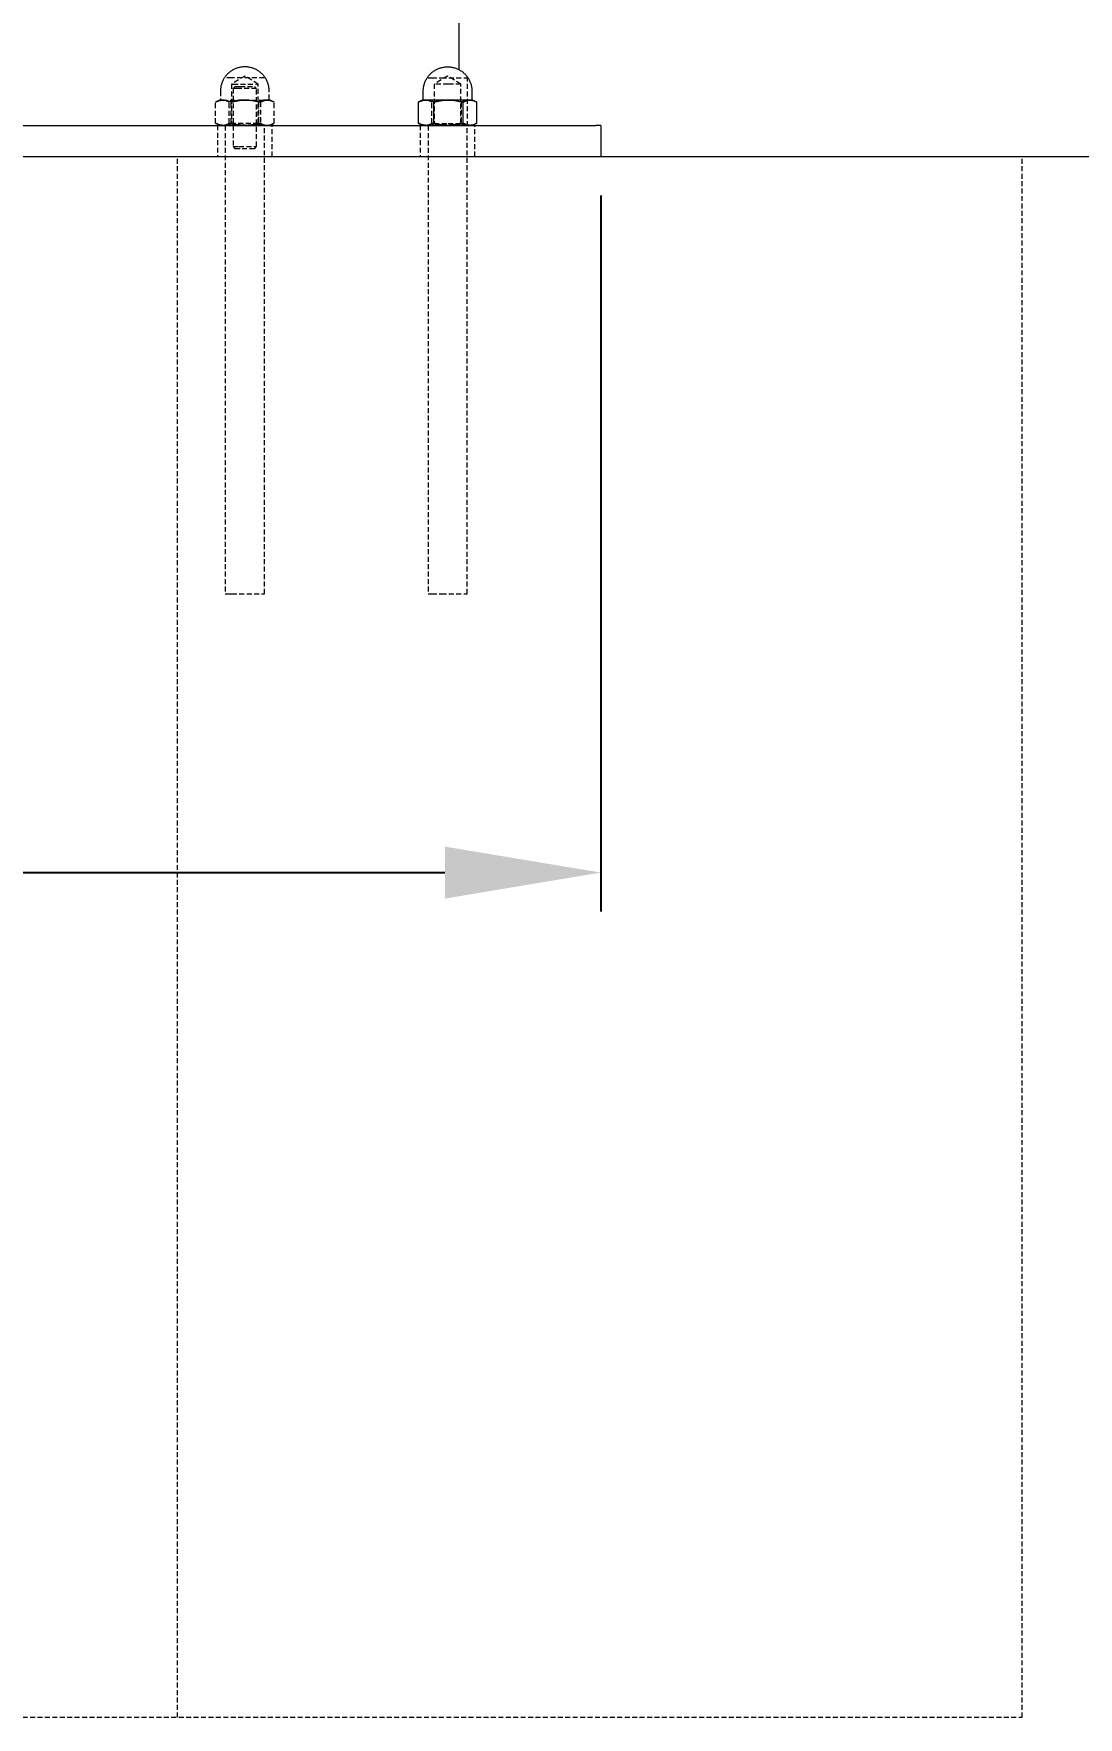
# Model space of a CAD drawing. Header units: millimetres. Extents: x -427 to 4679, y -324 to 2971.
# Drawn here: x 1665.9 to 1933.6, y 2120.7 to 2552.2 of the extents above; entities that cross this region are included whole.
import ezdxf

# ---------------------------------------------------------------- set-up
doc = ezdxf.new("R2010")
doc.units = ezdxf.units.MM
doc.linetypes.add('HIDDEN', pattern=[1.905, 1.27, -0.635])
for name, color, linetype, lineweight in [('ZANO_R', 7, 'Continuous', 0), ('ZANO_R_przerywana', 7, 'HIDDEN', 0), ('ZANO_W', 1, 'Continuous', 0)]:
    doc.layers.add(name, color=color, linetype=linetype, lineweight=lineweight)
doc.styles.add('Arial', font='arial.ttf')
doc.styles.get("Standard").update_dxf_attribs({"font": 'ARIALUNI.TTF'})
doc.dimstyles.new('pl i ang', dxfattribs={"dimtxt": 50, "dimasz": 50, "dimexe": 1.25, "dimexo": 0.625, "dimgap": 10, "dimtad": 1, "dimtoh": 1, "dimtxsty": 'Standard', "dimcen": 2.5, "dimclrd": 1, "dimclre": 1, "dimclrt": 1, "dimadec": 0, "dimazin": 0, "dimtfac": 1, "dimtmove": 0, "dimatfit": 3, "dimfxl": 1, "dimarcsym": 1})

# ---------------------------------------------------------------- blocks, each defined once
blk = doc.blocks.new('*D485')
at = {"layer": 'ZANO_W', "color": 1, "lineweight": -2}
for p, q in [((-216.66, 2510.74), (-216.66, 2327.24)), ((1811.27, 2510.74), (1811.27, 2327.24)), ((-176.66, 2337.24), (1771.27, 2337.24))]:
    blk.add_line(p, q, dxfattribs=at)
at = {"layer": 'ZANO_W', "color": 1}
for points in [[(-176.66, 2343.9), (-176.66, 2330.57), (-216.66, 2337.24)], [(1771.27, 2330.57), (1771.27, 2343.9), (1811.27, 2337.24)]]:
    blk.add_solid(points, dxfattribs=at)
at = {"layer": 'ZANO_W', "color": 1, "insert": (797.31, 2367.66), "char_height": 40, "attachment_point": 5, "style": 'Arial'}
blk.add_mtext('2028', dxfattribs=at)

msp = doc.modelspace()

# ---------------------------------------------------------------- linework, layer by layer
at = {"layer": 'ZANO_R'}
for p, q in [((1774.96, 2542.98), (1774.96, 2922.74)), ((1767.11, 2541.44), (1767.25, 2541.6)), ((1767.25, 2541.6), (1767.4, 2541.76)), ((1767.4, 2541.76), (1767.54, 2541.91)), ((1767.54, 2541.91), (1767.7, 2542.06)), ((1767.7, 2542.06), (1767.86, 2542.2)), ((1767.86, 2542.2), (1768.02, 2542.34)), ((1768.02, 2542.34), (1768.19, 2542.47)), ((1768.19, 2542.47), (1768.36, 2542.6)), ((1768.36, 2542.6), (1768.54, 2542.72)), ((1768.54, 2542.72), (1768.72, 2542.83)), ((1768.72, 2542.83), (1768.9, 2542.94)), ((1768.9, 2542.94), (1769.09, 2543.04)), ((1769.09, 2543.04), (1769.28, 2543.14)), ((1769.28, 2543.14), (1769.47, 2543.22)), ((1769.47, 2543.22), (1769.67, 2543.31)), ((1769.67, 2543.31), (1769.87, 2543.38)), ((1769.87, 2543.38), (1770.07, 2543.45)), ((1770.07, 2543.45), (1770.28, 2543.51)), ((1770.28, 2543.51), (1770.48, 2543.56)), ((1770.48, 2543.56), (1770.69, 2543.61)), ((1770.69, 2543.61), (1770.9, 2543.65)), ((1770.9, 2543.65), (1771.11, 2543.68)), ((1771.11, 2543.68), (1771.32, 2543.71)), ((1771.32, 2543.71), (1771.54, 2543.73)), ((1771.54, 2543.73), (1771.75, 2543.74)), ((1771.75, 2543.74), (1771.96, 2543.74)), ((1771.96, 2543.74), (1772.18, 2543.74)), ((1772.18, 2543.74), (1772.39, 2543.73)), ((1772.39, 2543.73), (1772.6, 2543.71)), ((1772.6, 2543.71), (1772.81, 2543.68)), ((1772.81, 2543.68), (1773.03, 2543.65)), ((1773.03, 2543.65), (1773.23, 2543.61)), ((1773.23, 2543.61), (1773.44, 2543.56)), ((1773.44, 2543.56), (1773.65, 2543.51)), ((1773.65, 2543.51), (1773.85, 2543.45)), ((1773.85, 2543.45), (1774.06, 2543.38)), ((1774.06, 2543.38), (1774.26, 2543.31)), ((1774.26, 2543.31), (1774.45, 2543.22)), ((1774.45, 2543.22), (1774.65, 2543.14)), ((1774.65, 2543.14), (1774.84, 2543.04)), ((1774.84, 2543.04), (1775.03, 2542.94)), ((1775.03, 2542.94), (1775.21, 2542.83)), ((1775.21, 2542.83), (1775.39, 2542.72)), ((1775.39, 2542.72), (1775.57, 2542.6)), ((1775.57, 2542.6), (1775.74, 2542.47)), ((1775.74, 2542.47), (1775.91, 2542.34)), ((1775.91, 2542.34), (1776.07, 2542.2)), ((1776.07, 2542.2), (1776.23, 2542.06)), ((1776.23, 2542.06), (1776.38, 2541.91)), ((1776.38, 2541.91), (1776.53, 2541.76)), ((1776.53, 2541.76), (1776.67, 2541.6)), ((1776.67, 2541.6), (1776.81, 2541.44)), ((1765.71, 2537.49), (1765.72, 2537.7)), ((1765.71, 2535.36), (1765.71, 2537.49)), ((1765.72, 2537.7), (1765.73, 2537.92)), ((1765.73, 2537.92), (1765.75, 2538.13)), ((1765.75, 2538.13), (1765.77, 2538.34)), ((1765.77, 2538.34), (1765.8, 2538.55)), ((1765.8, 2538.55), (1765.84, 2538.76)), ((1765.84, 2538.76), (1765.89, 2538.97)), ((1765.89, 2538.97), (1765.94, 2539.18)), ((1765.94, 2539.18), (1766.01, 2539.38)), ((1766.01, 2539.38), (1766.07, 2539.58)), ((1766.07, 2539.58), (1766.15, 2539.78)), ((1766.15, 2539.78), (1766.23, 2539.98)), ((1766.23, 2539.98), (1766.32, 2540.18)), ((1766.32, 2540.18), (1766.41, 2540.37)), ((1766.41, 2540.37), (1766.52, 2540.55)), ((1766.52, 2540.55), (1766.62, 2540.74)), ((1766.62, 2540.74), (1766.74, 2540.92)), ((1766.74, 2540.92), (1766.86, 2541.1)), ((1766.86, 2541.1), (1766.98, 2541.27)), ((1766.98, 2541.27), (1767.11, 2541.44)), ((1776.81, 2541.44), (1776.94, 2541.27)), ((1776.94, 2541.27), (1777.07, 2541.1)), ((1777.07, 2541.1), (1777.19, 2540.92)), ((1777.19, 2540.92), (1777.3, 2540.74)), ((1777.3, 2540.74), (1777.41, 2540.55)), ((1777.41, 2540.55), (1777.51, 2540.37)), ((1777.51, 2540.37), (1777.61, 2540.18)), ((1777.61, 2540.18), (1777.7, 2539.98)), ((1777.7, 2539.98), (1777.78, 2539.78)), ((1777.78, 2539.78), (1777.85, 2539.58)), ((1777.85, 2539.58), (1777.92, 2539.38)), ((1777.92, 2539.38), (1777.98, 2539.18)), ((1777.98, 2539.18), (1778.04, 2538.97)), ((1778.04, 2538.97), (1778.08, 2538.76)), ((1778.08, 2538.76), (1778.12, 2538.55)), ((1778.12, 2538.55), (1778.15, 2538.34)), ((1778.15, 2538.34), (1778.18, 2538.13)), ((1778.18, 2538.13), (1778.2, 2537.92)), ((1778.2, 2537.92), (1778.21, 2537.7)), ((1778.21, 2537.7), (1778.21, 2537.49)), ((1778.21, 2537.49), (1778.21, 2535.36)), ((1764.62, 2534.75), (1764.46, 2534.66)), ((1764.46, 2534.66), (1764.59, 2534.73)), ((1764.46, 2534.66), (1764.46, 2529.32)), ((1764.59, 2534.73), (1764.71, 2534.8)), ((1764.62, 2534.75), (1765.46, 2535.24)), ((1764.71, 2534.8), (1764.84, 2534.86)), ((1764.84, 2534.86), (1764.97, 2534.91)), ((1764.97, 2534.91), (1765.1, 2534.97)), ((1765.1, 2534.97), (1765.23, 2535.01)), ((1765.23, 2535.01), (1765.36, 2535.06)), ((1765.36, 2535.06), (1765.5, 2535.1)), ((1766.41, 2535.24), (1765.46, 2535.24)), ((1765.5, 2535.1), (1765.63, 2535.13)), ((1765.6, 2535.24), (1765.71, 2535.36)), ((1765.63, 2535.13), (1765.77, 2535.16)), ((1765.77, 2535.16), (1765.91, 2535.19)), ((1765.91, 2535.19), (1766.05, 2535.21)), ((1766.05, 2535.21), (1766.19, 2535.22)), ((1766.19, 2535.22), (1766.33, 2535.23)), ((1766.33, 2535.23), (1766.47, 2535.24)), ((1766.47, 2535.24), (1766.61, 2535.23)), ((1772.11, 2535.24), (1766.58, 2535.24)), ((1766.61, 2535.23), (1766.75, 2535.22)), ((1766.75, 2535.22), (1766.89, 2535.21)), ((1766.89, 2535.21), (1767.03, 2535.19)), ((1767.03, 2535.19), (1767.17, 2535.16)), ((1767.17, 2535.16), (1767.3, 2535.13)), ((1767.3, 2535.13), (1767.44, 2535.1)), ((1767.44, 2535.1), (1767.57, 2535.06)), ((1767.57, 2535.06), (1767.71, 2535.01)), ((1767.71, 2535.01), (1767.84, 2534.97)), ((1767.84, 2534.97), (1767.97, 2534.91)), ((1767.97, 2534.91), (1768.1, 2534.86)), ((1768.1, 2534.86), (1768.23, 2534.8)), ((1768.23, 2534.8), (1768.35, 2534.73)), ((1768.35, 2534.73), (1768.47, 2534.66)), ((1768.47, 2534.66), (1768.88, 2534.78)), ((1768.47, 2529.32), (1768.47, 2534.66)), ((1768.88, 2534.78), (1769.29, 2534.88)), ((1769.29, 2534.88), (1769.7, 2534.97)), ((1769.7, 2534.97), (1770.12, 2535.05)), ((1770.12, 2535.05), (1770.54, 2535.12)), ((1770.54, 2535.12), (1770.96, 2535.17)), ((1770.96, 2535.17), (1771.38, 2535.2)), ((1771.38, 2535.2), (1771.8, 2535.23)), ((1771.8, 2535.23), (1772.22, 2535.24)), ((1772.22, 2535.24), (1772.65, 2535.23)), ((1777.65, 2535.24), (1772.43, 2535.24)), ((1772.65, 2535.23), (1773.07, 2535.2)), ((1773.07, 2535.2), (1773.49, 2535.17)), ((1773.49, 2535.17), (1773.91, 2535.12)), ((1773.91, 2535.12), (1774.33, 2535.05)), ((1774.33, 2535.05), (1774.74, 2534.97)), ((1774.74, 2534.97), (1775.16, 2534.88)), ((1775.16, 2534.88), (1775.57, 2534.78)), ((1775.57, 2534.78), (1775.97, 2534.66)), ((1775.97, 2534.66), (1776.06, 2534.72)), ((1775.97, 2529.32), (1775.97, 2534.66)), ((1776.06, 2534.72), (1776.16, 2534.78)), ((1776.16, 2534.78), (1776.25, 2534.83)), ((1776.25, 2534.83), (1776.35, 2534.88)), ((1776.35, 2534.88), (1776.45, 2534.93)), ((1776.45, 2534.93), (1776.55, 2534.98)), ((1776.55, 2534.98), (1776.65, 2535.02)), ((1776.65, 2535.02), (1776.75, 2535.06)), ((1776.75, 2535.06), (1776.86, 2535.09)), ((1776.86, 2535.09), (1776.96, 2535.12)), ((1776.96, 2535.12), (1777.07, 2535.15)), ((1777.07, 2535.15), (1777.17, 2535.17)), ((1777.17, 2535.17), (1777.28, 2535.19)), ((1777.28, 2535.19), (1777.39, 2535.21)), ((1777.39, 2535.21), (1777.5, 2535.23)), ((1777.5, 2535.23), (1777.61, 2535.23)), ((1777.61, 2535.23), (1777.72, 2535.24)), ((1777.72, 2535.24), (1777.83, 2535.23)), ((1778.3, 2535.24), (1777.81, 2535.24)), ((1777.83, 2535.23), (1777.94, 2535.23)), ((1777.94, 2535.23), (1778.04, 2535.21)), ((1778.04, 2535.21), (1778.15, 2535.19)), ((1778.15, 2535.19), (1778.26, 2535.17)), ((1778.21, 2535.36), (1778.33, 2535.24)), ((1778.26, 2535.17), (1778.37, 2535.15)), ((1778.42, 2535.24), (1778.3, 2535.24)), ((1778.37, 2535.15), (1778.47, 2535.12)), ((1778.45, 2535.24), (1778.42, 2535.24)), ((1778.46, 2535.24), (1778.45, 2535.24)), ((1778.46, 2535.24), (1778.46, 2535.24)), ((1778.46, 2535.24), (1778.46, 2535.24)), ((1778.46, 2535.24), (1778.46, 2535.24)), ((1778.46, 2535.24), (1778.46, 2535.24)), ((1778.46, 2535.24), (1778.46, 2535.24)), ((1778.46, 2535.24), (1779.25, 2534.79)), ((1778.47, 2535.12), (1778.58, 2535.09)), ((1778.58, 2535.09), (1778.68, 2535.06)), ((1778.68, 2535.06), (1778.79, 2535.02)), ((1778.79, 2535.02), (1778.89, 2534.98)), ((1778.89, 2534.98), (1778.99, 2534.93)), ((1778.99, 2534.93), (1779.09, 2534.88)), ((1779.09, 2534.88), (1779.18, 2534.83)), ((1779.18, 2534.83), (1779.28, 2534.78)), ((1779.28, 2534.78), (1779.37, 2534.72)), ((1779.37, 2534.72), (1779.46, 2534.66)), ((1779.46, 2529.32), (1779.46, 2534.66)), ((1596.83, 2528.74), (1809.95, 2528.74)), ((1764.46, 2529.32), (1764.62, 2529.23)), ((1764.59, 2529.25), (1764.46, 2529.32)), ((1764.72, 2529.18), (1764.59, 2529.25)), ((1765.46, 2528.74), (1764.62, 2529.23)), ((1764.85, 2529.12), (1764.72, 2529.18)), ((1764.99, 2529.06), (1764.85, 2529.12)), ((1765.12, 2529.01), (1764.99, 2529.06)), ((1765.26, 2528.96), (1765.12, 2529.01)), ((1765.4, 2528.91), (1765.26, 2528.96)), ((1765.54, 2528.87), (1765.4, 2528.91)), ((1765.69, 2528.84), (1765.54, 2528.87)), ((1765.83, 2528.81), (1765.69, 2528.84)), ((1765.97, 2528.79), (1765.83, 2528.81)), ((1766.12, 2528.77), (1765.97, 2528.79)), ((1766.26, 2528.75), (1766.12, 2528.77)), ((1766.41, 2528.74), (1766.26, 2528.75)), ((1766.74, 2528.76), (1766.6, 2528.74)), ((1766.88, 2528.77), (1766.74, 2528.76)), ((1767.02, 2528.79), (1766.88, 2528.77)), ((1767.16, 2528.82), (1767.02, 2528.79)), ((1767.29, 2528.85), (1767.16, 2528.82)), ((1767.43, 2528.88), (1767.29, 2528.85)), ((1767.57, 2528.92), (1767.43, 2528.88)), ((1767.7, 2528.97), (1767.57, 2528.92)), ((1767.84, 2529.02), (1767.7, 2528.97)), ((1767.97, 2529.07), (1767.84, 2529.02)), ((1768.1, 2529.13), (1767.97, 2529.07)), ((1768.22, 2529.19), (1768.1, 2529.13)), ((1768.35, 2529.25), (1768.22, 2529.19)), ((1768.47, 2529.32), (1768.35, 2529.25)), ((1768.92, 2529.19), (1768.47, 2529.32)), ((1769.37, 2529.08), (1768.92, 2529.19)), ((1769.82, 2528.99), (1769.37, 2529.08)), ((1770.28, 2528.91), (1769.82, 2528.99)), ((1770.74, 2528.84), (1770.28, 2528.91)), ((1771.2, 2528.79), (1770.74, 2528.84)), ((1771.66, 2528.76), (1771.2, 2528.79)), ((1772.12, 2528.74), (1771.66, 2528.76)), ((1772.81, 2528.76), (1772.35, 2528.74)), ((1773.27, 2528.79), (1772.81, 2528.76)), ((1773.72, 2528.84), (1773.27, 2528.79)), ((1774.18, 2528.91), (1773.72, 2528.84)), ((1774.63, 2528.99), (1774.18, 2528.91)), ((1775.08, 2529.08), (1774.63, 2528.99)), ((1775.53, 2529.2), (1775.08, 2529.08)), ((1775.97, 2529.32), (1775.53, 2529.2)), ((1776.06, 2529.26), (1775.97, 2529.32)), ((1776.16, 2529.2), (1776.06, 2529.26)), ((1776.25, 2529.15), (1776.16, 2529.2)), ((1776.35, 2529.1), (1776.25, 2529.15)), ((1776.45, 2529.05), (1776.35, 2529.1)), ((1776.55, 2529.01), (1776.45, 2529.05)), ((1776.65, 2528.96), (1776.55, 2529.01)), ((1776.75, 2528.93), (1776.65, 2528.96)), ((1776.86, 2528.89), (1776.75, 2528.93)), ((1776.96, 2528.86), (1776.86, 2528.89)), ((1777.07, 2528.83), (1776.96, 2528.86)), ((1777.17, 2528.81), (1777.07, 2528.83)), ((1777.28, 2528.79), (1777.17, 2528.81)), ((1777.39, 2528.77), (1777.28, 2528.79)), ((1777.5, 2528.76), (1777.39, 2528.77)), ((1777.61, 2528.75), (1777.5, 2528.76)), ((1777.72, 2528.74), (1777.61, 2528.75)), ((1777.88, 2528.75), (1777.76, 2528.74)), ((1777.99, 2528.76), (1777.88, 2528.75)), ((1778.1, 2528.78), (1777.99, 2528.76)), ((1778.21, 2528.8), (1778.1, 2528.78)), ((1778.32, 2528.82), (1778.21, 2528.8)), ((1778.43, 2528.85), (1778.32, 2528.82)), ((1778.54, 2528.88), (1778.43, 2528.85)), ((1779.25, 2529.19), (1778.46, 2528.74)), ((1778.65, 2528.92), (1778.54, 2528.88)), ((1778.76, 2528.95), (1778.65, 2528.92)), ((1778.86, 2529), (1778.76, 2528.95)), ((1778.97, 2529.04), (1778.86, 2529)), ((1779.07, 2529.09), (1778.97, 2529.04)), ((1779.17, 2529.14), (1779.07, 2529.09)), ((1779.27, 2529.2), (1779.17, 2529.14)), ((1779.37, 2529.26), (1779.27, 2529.2)), ((1779.46, 2529.32), (1779.37, 2529.26)), ((1810.92, 2528.74), (1809.95, 2528.74)), ((1811.18, 2528.74), (1810.92, 2528.74)), ((1811.25, 2528.74), (1811.18, 2528.74)), ((1811.26, 2528.74), (1811.25, 2528.74)), ((1811.27, 2528.74), (1811.26, 2528.74)), ((1811.27, 2528.74), (1811.27, 2528.74)), ((1811.27, 2528.74), (1811.27, 2528.74)), ((1811.27, 2528.74), (1811.27, 2528.74)), ((1811.27, 2528.74), (1811.27, 2528.74)), ((1811.27, 2528.74), (1811.27, 2520.74)), ((1619.24, 2520.74), (1919.24, 2520.74))]:
    msp.add_line(p, q, dxfattribs=at)
msp.add_lwpolyline([(-427.28, 2520.74), (4514.24, 2520.74)], dxfattribs=at)
at = {"layer": 'ZANO_R_przerywana'}
for p, q in [((1715.29, 2541.6), (1715.15, 2541.44)), ((1715.43, 2541.76), (1715.29, 2541.6)), ((1715.58, 2541.91), (1715.43, 2541.76)), ((1715.74, 2542.06), (1715.58, 2541.91)), ((1715.89, 2542.2), (1715.74, 2542.06)), ((1716.06, 2542.34), (1715.89, 2542.2)), ((1716.23, 2542.47), (1716.06, 2542.34)), ((1716.4, 2542.6), (1716.23, 2542.47)), ((1716.57, 2542.72), (1716.4, 2542.6)), ((1716.75, 2542.83), (1716.57, 2542.72)), ((1716.94, 2542.94), (1716.75, 2542.83)), ((1717.13, 2543.04), (1716.94, 2542.94)), ((1717.32, 2543.14), (1717.13, 2543.04)), ((1717.51, 2543.22), (1717.32, 2543.14)), ((1717.71, 2543.31), (1717.51, 2543.22)), ((1717.91, 2543.38), (1717.71, 2543.31)), ((1718.11, 2543.45), (1717.91, 2543.38)), ((1718.32, 2543.51), (1718.11, 2543.45)), ((1718.52, 2543.56), (1718.32, 2543.51)), ((1718.73, 2543.61), (1718.52, 2543.56)), ((1718.94, 2543.65), (1718.73, 2543.61)), ((1719.15, 2543.68), (1718.94, 2543.65)), ((1719.36, 2543.71), (1719.15, 2543.68)), ((1719.58, 2543.73), (1719.36, 2543.71)), ((1719.79, 2543.74), (1719.58, 2543.73)), ((1720, 2543.74), (1719.79, 2543.74)), ((1720.21, 2543.74), (1720, 2543.74)), ((1720.43, 2543.73), (1720.21, 2543.74)), ((1720.64, 2543.71), (1720.43, 2543.73)), ((1720.85, 2543.68), (1720.64, 2543.71)), ((1721.06, 2543.65), (1720.85, 2543.68)), ((1721.27, 2543.61), (1721.06, 2543.65)), ((1721.48, 2543.56), (1721.27, 2543.61)), ((1721.69, 2543.51), (1721.48, 2543.56)), ((1721.89, 2543.45), (1721.69, 2543.51)), ((1722.09, 2543.38), (1721.89, 2543.45)), ((1722.29, 2543.31), (1722.09, 2543.38)), ((1722.49, 2543.22), (1722.29, 2543.31)), ((1722.69, 2543.14), (1722.49, 2543.22)), ((1722.88, 2543.04), (1722.69, 2543.14)), ((1723.06, 2542.94), (1722.88, 2543.04)), ((1723.25, 2542.83), (1723.06, 2542.94)), ((1723.43, 2542.72), (1723.25, 2542.83)), ((1723.61, 2542.6), (1723.43, 2542.72)), ((1723.78, 2542.47), (1723.61, 2542.6)), ((1723.95, 2542.34), (1723.78, 2542.47)), ((1724.11, 2542.2), (1723.95, 2542.34)), ((1724.27, 2542.06), (1724.11, 2542.2)), ((1724.42, 2541.91), (1724.27, 2542.06)), ((1724.57, 2541.76), (1724.42, 2541.91)), ((1724.71, 2541.6), (1724.57, 2541.76)), ((1724.85, 2541.44), (1724.71, 2541.6)), ((1713.76, 2537.7), (1713.75, 2537.49)), ((1713.75, 2537.49), (1713.75, 2535.36)), ((1713.77, 2537.92), (1713.76, 2537.7)), ((1713.78, 2538.13), (1713.77, 2537.92)), ((1713.81, 2538.34), (1713.78, 2538.13)), ((1713.84, 2538.55), (1713.81, 2538.34)), ((1713.88, 2538.76), (1713.84, 2538.55)), ((1713.93, 2538.97), (1713.88, 2538.76)), ((1713.98, 2539.18), (1713.93, 2538.97)), ((1714.04, 2539.38), (1713.98, 2539.18)), ((1714.11, 2539.58), (1714.04, 2539.38)), ((1714.19, 2539.78), (1714.11, 2539.58)), ((1714.27, 2539.98), (1714.19, 2539.78)), ((1714.36, 2540.18), (1714.27, 2539.98)), ((1714.45, 2540.37), (1714.36, 2540.18)), ((1714.55, 2540.55), (1714.45, 2540.37)), ((1714.66, 2540.74), (1714.55, 2540.55)), ((1714.78, 2540.92), (1714.66, 2540.74)), ((1714.9, 2541.1), (1714.78, 2540.92)), ((1715.02, 2541.27), (1714.9, 2541.1)), ((1716.68, 2540.91), (1715, 2540.91)), ((1715.15, 2541.44), (1715.02, 2541.27)), ((1720, 2541.38), (1716.6, 2539.34)), ((1716.6, 2539.34), (1716.6, 2529.19)), ((1716.6, 2539.34), (1716.99, 2539.34)), ((1725, 2540.91), (1716.68, 2540.91)), ((1716.99, 2539.34), (1723.4, 2539.34)), ((1717.56, 2538.74), (1717, 2538.19)), ((1717, 2538.19), (1717, 2523.3)), ((1718.5, 2538.19), (1717, 2538.19)), ((1717.56, 2538.74), (1718.78, 2538.74)), ((1723, 2538.19), (1718.5, 2538.19)), ((1718.78, 2538.74), (1722.45, 2538.74)), ((1723.4, 2539.34), (1720, 2541.38)), ((1723, 2538.19), (1722.45, 2538.74)), ((1723, 2523.3), (1723, 2538.19)), ((1723.4, 2529.19), (1723.4, 2539.34)), ((1723.4, 2539.34), (1723.4, 2539.34)), ((1724.98, 2541.27), (1724.85, 2541.44)), ((1725.11, 2541.1), (1724.98, 2541.27)), ((1725.23, 2540.92), (1725.11, 2541.1)), ((1725.34, 2540.74), (1725.23, 2540.92)), ((1725.45, 2540.55), (1725.34, 2540.74)), ((1725.55, 2540.37), (1725.45, 2540.55)), ((1725.65, 2540.18), (1725.55, 2540.37)), ((1725.73, 2539.98), (1725.65, 2540.18)), ((1725.82, 2539.78), (1725.73, 2539.98)), ((1725.89, 2539.58), (1725.82, 2539.78)), ((1725.96, 2539.38), (1725.89, 2539.58)), ((1726.02, 2539.18), (1725.96, 2539.38)), ((1726.07, 2538.97), (1726.02, 2539.18)), ((1726.12, 2538.76), (1726.07, 2538.97)), ((1726.16, 2538.55), (1726.12, 2538.76)), ((1726.19, 2538.34), (1726.16, 2538.55)), ((1726.22, 2538.13), (1726.19, 2538.34)), ((1726.24, 2537.92), (1726.22, 2538.13)), ((1726.25, 2537.7), (1726.24, 2537.92)), ((1726.25, 2537.49), (1726.25, 2537.7)), ((1726.25, 2535.36), (1726.25, 2537.49)), ((1766.96, 2540.91), (1766.96, 2540.91)), ((1766.96, 2540.91), (1766.96, 2540.91)), ((1766.96, 2540.91), (1766.96, 2540.91)), ((1766.96, 2540.91), (1766.96, 2540.91)), ((1766.96, 2540.91), (1766.97, 2540.91)), ((1766.97, 2540.91), (1767.01, 2540.91)), ((1767.01, 2540.91), (1767.19, 2540.91)), ((1767.19, 2540.91), (1767.93, 2540.91)), ((1767.93, 2540.91), (1770.38, 2540.91)), ((1768.56, 2539.34), (1768.56, 2529.19)), ((1768.56, 2539.34), (1768.56, 2539.34)), ((1772.1, 2539.34), (1768.56, 2539.34)), ((1771.96, 2541.38), (1768.57, 2539.34)), ((1770.38, 2540.91), (1776.96, 2540.91)), ((1775.36, 2539.34), (1771.96, 2541.38)), ((1775.36, 2539.34), (1772.1, 2539.34)), ((1775.36, 2529.19), (1775.36, 2539.34)), ((1776.95, 2541.26), (1776.95, 2528.74)), ((1712.5, 2534.66), (1712.63, 2534.73)), ((1712.59, 2534.72), (1712.5, 2534.66)), ((1712.5, 2529.32), (1712.5, 2534.66)), ((1712.69, 2534.78), (1712.59, 2534.72)), ((1712.63, 2534.73), (1712.77, 2534.8)), ((1712.78, 2534.83), (1712.69, 2534.78)), ((1713.5, 2535.24), (1712.72, 2534.79)), ((1712.77, 2534.8), (1712.9, 2534.87)), ((1712.88, 2534.88), (1712.78, 2534.83)), ((1712.98, 2534.93), (1712.88, 2534.88)), ((1712.9, 2534.87), (1713.04, 2534.93)), ((1713.08, 2534.98), (1712.98, 2534.93)), ((1713.04, 2534.93), (1713.18, 2534.98)), ((1713.18, 2535.02), (1713.08, 2534.98)), ((1713.28, 2535.06), (1713.18, 2535.02)), ((1713.18, 2534.98), (1713.33, 2535.03)), ((1713.39, 2535.09), (1713.28, 2535.06)), ((1713.33, 2535.03), (1713.47, 2535.08)), ((1713.49, 2535.12), (1713.39, 2535.09)), ((1713.47, 2535.08), (1713.61, 2535.12)), ((1713.6, 2535.15), (1713.49, 2535.12)), ((1713.5, 2535.24), (1713.5, 2535.24)), ((1713.5, 2535.24), (1713.5, 2535.24)), ((1713.5, 2535.24), (1713.5, 2535.24)), ((1713.5, 2535.24), (1713.5, 2535.24)), ((1713.5, 2535.24), (1713.5, 2535.24)), ((1713.5, 2535.24), (1713.51, 2535.24)), ((1713.51, 2535.24), (1713.54, 2535.24)), ((1713.54, 2535.24), (1713.67, 2535.24)), ((1713.7, 2535.17), (1713.6, 2535.15)), ((1713.61, 2535.12), (1713.76, 2535.15)), ((1713.65, 2535.24), (1713.64, 2535.24)), ((1713.66, 2535.25), (1713.65, 2535.24)), ((1713.65, 2535.24), (1713.65, 2535.24)), ((1713.65, 2535.24), (1713.65, 2535.24)), ((1713.67, 2535.25), (1713.66, 2535.25)), ((1713.66, 2535.25), (1713.66, 2535.25)), ((1713.68, 2535.25), (1713.67, 2535.25)), ((1713.67, 2535.25), (1713.67, 2535.25)), ((1713.67, 2535.25), (1713.67, 2535.25)), ((1713.67, 2535.24), (1714.15, 2535.24)), ((1713.69, 2535.26), (1713.68, 2535.25)), ((1713.68, 2535.25), (1713.68, 2535.25)), ((1713.68, 2535.25), (1713.68, 2535.25)), ((1713.7, 2535.26), (1713.69, 2535.26)), ((1713.69, 2535.26), (1713.69, 2535.26)), ((1713.71, 2535.27), (1713.7, 2535.26)), ((1713.7, 2535.26), (1713.7, 2535.26)), ((1713.7, 2535.26), (1713.7, 2535.26)), ((1713.81, 2535.19), (1713.7, 2535.17)), ((1713.72, 2535.28), (1713.71, 2535.27)), ((1713.71, 2535.27), (1713.71, 2535.27)), ((1713.71, 2535.27), (1713.71, 2535.27)), ((1713.71, 2535.27), (1713.71, 2535.27)), ((1713.73, 2535.29), (1713.72, 2535.28)), ((1713.72, 2535.28), (1713.72, 2535.28)), ((1713.72, 2535.28), (1713.72, 2535.28)), ((1713.74, 2535.3), (1713.73, 2535.3)), ((1713.73, 2535.3), (1713.73, 2535.3)), ((1713.73, 2535.3), (1713.73, 2535.29)), ((1713.73, 2535.29), (1713.73, 2535.29)), ((1713.73, 2535.29), (1713.73, 2535.29)), ((1713.75, 2535.32), (1713.74, 2535.32)), ((1713.74, 2535.32), (1713.74, 2535.31)), ((1713.74, 2535.31), (1713.74, 2535.31)), ((1713.74, 2535.31), (1713.74, 2535.31)), ((1713.74, 2535.31), (1713.74, 2535.3)), ((1713.75, 2535.36), (1713.75, 2535.36)), ((1713.75, 2535.36), (1713.75, 2535.35)), ((1713.75, 2535.35), (1713.75, 2535.35)), ((1713.75, 2535.35), (1713.75, 2535.34)), ((1713.75, 2535.34), (1713.75, 2535.34)), ((1713.75, 2535.34), (1713.75, 2535.34)), ((1713.75, 2535.34), (1713.75, 2535.33)), ((1713.75, 2535.33), (1713.75, 2535.33)), ((1713.75, 2535.33), (1713.75, 2535.33)), ((1713.75, 2535.33), (1713.75, 2535.32)), ((1713.76, 2535.15), (1713.91, 2535.18)), ((1713.92, 2535.21), (1713.81, 2535.19)), ((1713.91, 2535.18), (1714.06, 2535.2)), ((1714.03, 2535.23), (1713.92, 2535.21)), ((1714.14, 2535.23), (1714.03, 2535.23)), ((1714.06, 2535.2), (1714.21, 2535.22)), ((1714.25, 2535.24), (1714.14, 2535.23)), ((1714.21, 2535.22), (1714.36, 2535.24)), ((1714.36, 2535.23), (1714.25, 2535.24)), ((1714.3, 2535.24), (1719.54, 2535.24)), ((1714.47, 2535.23), (1714.36, 2535.23)), ((1714.38, 2535.24), (1714.4, 2535.24)), ((1714.57, 2535.21), (1714.47, 2535.23)), ((1714.68, 2535.19), (1714.57, 2535.21)), ((1714.62, 2535.24), (1714.76, 2535.23)), ((1714.79, 2535.17), (1714.68, 2535.19)), ((1714.76, 2535.23), (1714.9, 2535.21)), ((1714.9, 2535.15), (1714.79, 2535.17)), ((1714.9, 2535.21), (1715.04, 2535.19)), ((1715, 2535.12), (1714.9, 2535.15)), ((1715.11, 2535.09), (1715, 2535.12)), ((1715.04, 2535.19), (1715.18, 2535.16)), ((1715.21, 2535.06), (1715.11, 2535.09)), ((1715.18, 2535.16), (1715.32, 2535.13)), ((1715.32, 2535.02), (1715.21, 2535.06)), ((1715.32, 2535.13), (1715.46, 2535.1)), ((1715.42, 2534.98), (1715.32, 2535.02)), ((1715.52, 2534.93), (1715.42, 2534.98)), ((1715.46, 2535.1), (1715.6, 2535.06)), ((1715.62, 2534.88), (1715.52, 2534.93)), ((1715.6, 2535.06), (1715.73, 2535.02)), ((1715.71, 2534.83), (1715.62, 2534.88)), ((1715.81, 2534.78), (1715.71, 2534.83)), ((1715.73, 2535.02), (1715.87, 2534.97)), ((1715.9, 2534.72), (1715.81, 2534.78)), ((1715.87, 2534.97), (1716, 2534.92)), ((1715.99, 2534.66), (1715.9, 2534.72)), ((1716.4, 2534.78), (1715.99, 2534.66)), ((1715.99, 2529.32), (1715.99, 2534.66)), ((1716, 2534.92), (1716.13, 2534.86)), ((1716.13, 2534.86), (1716.26, 2534.8)), ((1716.26, 2534.8), (1716.39, 2534.73)), ((1716.39, 2534.73), (1716.51, 2534.66)), ((1716.81, 2534.88), (1716.4, 2534.78)), ((1716.51, 2534.66), (1716.94, 2534.78)), ((1716.51, 2529.32), (1716.51, 2534.66)), ((1717.22, 2534.97), (1716.81, 2534.88)), ((1716.94, 2534.78), (1717.36, 2534.89)), ((1717.64, 2535.05), (1717.22, 2534.97)), ((1717.36, 2534.89), (1717.79, 2534.98)), ((1718.06, 2535.12), (1717.64, 2535.05)), ((1717.79, 2534.98), (1718.23, 2535.06)), ((1718.48, 2535.17), (1718.06, 2535.12)), ((1718.23, 2535.06), (1718.66, 2535.13)), ((1718.9, 2535.2), (1718.48, 2535.17)), ((1718.66, 2535.13), (1719.1, 2535.18)), ((1719.32, 2535.23), (1718.9, 2535.2)), ((1719.1, 2535.18), (1719.54, 2535.21)), ((1719.74, 2535.24), (1719.32, 2535.23)), ((1719.54, 2535.21), (1719.98, 2535.24)), ((1720.16, 2535.23), (1719.74, 2535.24)), ((1719.85, 2535.24), (1725.38, 2535.24)), ((1720.02, 2535.24), (1720.06, 2535.24)), ((1720.59, 2535.2), (1720.16, 2535.23)), ((1720.46, 2535.24), (1720.91, 2535.22)), ((1721.01, 2535.17), (1720.59, 2535.2)), ((1720.91, 2535.22), (1721.36, 2535.18)), ((1721.43, 2535.12), (1721.01, 2535.17)), ((1721.36, 2535.18), (1721.81, 2535.13)), ((1721.85, 2535.05), (1721.43, 2535.12)), ((1721.81, 2535.13), (1722.26, 2535.07)), ((1722.26, 2534.97), (1721.85, 2535.05)), ((1722.26, 2535.07), (1722.7, 2534.99)), ((1722.68, 2534.88), (1722.26, 2534.97)), ((1723.09, 2534.78), (1722.68, 2534.88)), ((1722.7, 2534.99), (1723.14, 2534.89)), ((1723.49, 2534.66), (1723.09, 2534.78)), ((1723.14, 2534.89), (1723.58, 2534.78)), ((1723.61, 2534.73), (1723.49, 2534.66)), ((1723.49, 2534.66), (1723.49, 2529.32)), ((1723.58, 2534.78), (1724.01, 2534.66)), ((1723.74, 2534.8), (1723.61, 2534.73)), ((1723.87, 2534.86), (1723.74, 2534.8)), ((1723.99, 2534.91), (1723.87, 2534.86)), ((1724.12, 2534.97), (1723.99, 2534.91)), ((1724.01, 2534.66), (1724.11, 2534.72)), ((1724.01, 2534.66), (1724.01, 2529.32)), ((1724.11, 2534.72), (1724.21, 2534.78)), ((1724.26, 2535.01), (1724.12, 2534.97)), ((1724.21, 2534.78), (1724.31, 2534.84)), ((1724.39, 2535.06), (1724.26, 2535.01)), ((1724.31, 2534.84), (1724.41, 2534.89)), ((1724.53, 2535.1), (1724.39, 2535.06)), ((1724.41, 2534.89), (1724.51, 2534.94)), ((1724.51, 2534.94), (1724.62, 2534.99)), ((1724.66, 2535.13), (1724.53, 2535.1)), ((1724.62, 2534.99), (1724.73, 2535.03)), ((1724.8, 2535.16), (1724.66, 2535.13)), ((1724.73, 2535.03), (1724.84, 2535.07)), ((1724.94, 2535.19), (1724.8, 2535.16)), ((1724.84, 2535.07), (1724.95, 2535.11)), ((1725.08, 2535.21), (1724.94, 2535.19)), ((1724.95, 2535.11), (1725.06, 2535.14)), ((1725.06, 2535.14), (1725.17, 2535.16)), ((1725.22, 2535.22), (1725.08, 2535.21)), ((1725.17, 2535.16), (1725.28, 2535.19)), ((1725.36, 2535.23), (1725.22, 2535.22)), ((1725.28, 2535.19), (1725.4, 2535.21)), ((1725.5, 2535.24), (1725.36, 2535.23)), ((1725.4, 2535.21), (1725.51, 2535.23)), ((1725.64, 2535.23), (1725.5, 2535.24)), ((1725.51, 2535.23), (1725.62, 2535.24)), ((1725.6, 2535.24), (1726.5, 2535.24)), ((1725.78, 2535.22), (1725.64, 2535.23)), ((1725.65, 2535.24), (1725.7, 2535.24)), ((1725.92, 2535.21), (1725.78, 2535.22)), ((1725.85, 2535.24), (1725.96, 2535.23)), ((1726.06, 2535.19), (1725.92, 2535.21)), ((1725.96, 2535.23), (1726.06, 2535.22)), ((1726.06, 2535.22), (1726.17, 2535.2)), ((1726.19, 2535.16), (1726.06, 2535.19)), ((1726.17, 2535.2), (1726.28, 2535.18)), ((1726.33, 2535.13), (1726.19, 2535.16)), ((1726.36, 2535.24), (1726.25, 2535.36)), ((1726.28, 2535.18), (1726.39, 2535.16)), ((1726.47, 2535.1), (1726.33, 2535.13)), ((1726.39, 2535.16), (1726.49, 2535.13)), ((1726.6, 2535.06), (1726.47, 2535.1)), ((1726.49, 2535.13), (1726.6, 2535.1)), ((1727.34, 2534.75), (1726.5, 2535.24)), ((1726.6, 2535.1), (1726.7, 2535.06)), ((1726.74, 2535.01), (1726.6, 2535.06)), ((1726.7, 2535.06), (1726.8, 2535.03)), ((1726.87, 2534.97), (1726.74, 2535.01)), ((1726.8, 2535.03), (1726.9, 2534.99)), ((1727, 2534.91), (1726.87, 2534.97)), ((1726.9, 2534.99), (1727, 2534.94)), ((1727, 2534.94), (1727.1, 2534.89)), ((1727.13, 2534.86), (1727, 2534.91)), ((1727.1, 2534.89), (1727.19, 2534.84)), ((1727.25, 2534.8), (1727.13, 2534.86)), ((1727.19, 2534.84), (1727.29, 2534.79)), ((1727.38, 2534.73), (1727.25, 2534.8)), ((1727.34, 2534.75), (1727.5, 2534.66)), ((1727.5, 2534.66), (1727.38, 2534.73)), ((1727.5, 2529.32), (1727.5, 2534.66)), ((1764.77, 2534.84), (1764.68, 2534.79)), ((1764.87, 2534.89), (1764.77, 2534.84)), ((1764.97, 2534.94), (1764.87, 2534.89)), ((1765.06, 2534.99), (1764.97, 2534.94)), ((1765.16, 2535.03), (1765.06, 2534.99)), ((1765.27, 2535.07), (1765.16, 2535.03)), ((1765.37, 2535.1), (1765.27, 2535.07)), ((1765.47, 2535.13), (1765.37, 2535.1)), ((1765.58, 2535.16), (1765.47, 2535.13)), ((1765.69, 2535.18), (1765.58, 2535.16)), ((1765.79, 2535.2), (1765.69, 2535.18)), ((1765.9, 2535.22), (1765.79, 2535.2)), ((1766.01, 2535.23), (1765.9, 2535.22)), ((1766.12, 2535.24), (1766.01, 2535.23)), ((1766.32, 2535.24), (1766.31, 2535.24)), ((1766.46, 2535.23), (1766.34, 2535.24)), ((1766.57, 2535.21), (1766.46, 2535.23)), ((1766.68, 2535.19), (1766.57, 2535.21)), ((1766.8, 2535.16), (1766.68, 2535.19)), ((1766.91, 2535.14), (1766.8, 2535.16)), ((1767.02, 2535.11), (1766.91, 2535.14)), ((1767.13, 2535.07), (1767.02, 2535.11)), ((1767.24, 2535.03), (1767.13, 2535.07)), ((1767.35, 2534.99), (1767.24, 2535.03)), ((1767.45, 2534.94), (1767.35, 2534.99)), ((1767.56, 2534.89), (1767.45, 2534.94)), ((1767.66, 2534.84), (1767.56, 2534.89)), ((1767.76, 2534.78), (1767.66, 2534.84)), ((1767.86, 2534.72), (1767.76, 2534.78)), ((1767.95, 2534.66), (1767.86, 2534.72)), ((1768.39, 2534.78), (1767.95, 2534.66)), ((1767.95, 2529.32), (1767.95, 2534.66)), ((1768.82, 2534.89), (1768.39, 2534.78)), ((1769.26, 2534.99), (1768.82, 2534.89)), ((1769.71, 2535.07), (1769.26, 2534.99)), ((1770.15, 2535.13), (1769.71, 2535.07)), ((1770.6, 2535.18), (1770.15, 2535.13)), ((1771.05, 2535.22), (1770.6, 2535.18)), ((1771.5, 2535.24), (1771.05, 2535.22)), ((1771.94, 2535.24), (1771.91, 2535.24)), ((1772.42, 2535.21), (1771.98, 2535.24)), ((1772.86, 2535.18), (1772.42, 2535.21)), ((1773.3, 2535.13), (1772.86, 2535.18)), ((1773.74, 2535.06), (1773.3, 2535.13)), ((1774.17, 2534.98), (1773.74, 2535.06)), ((1774.6, 2534.89), (1774.17, 2534.98)), ((1775.03, 2534.78), (1774.6, 2534.89)), ((1775.45, 2534.66), (1775.03, 2534.78)), ((1775.58, 2534.73), (1775.45, 2534.66)), ((1775.45, 2534.66), (1775.45, 2529.32)), ((1775.7, 2534.8), (1775.58, 2534.73)), ((1775.83, 2534.86), (1775.7, 2534.8)), ((1775.96, 2534.91), (1775.83, 2534.86)), ((1776.1, 2534.97), (1775.96, 2534.91)), ((1776.23, 2535.02), (1776.1, 2534.97)), ((1776.37, 2535.06), (1776.23, 2535.02)), ((1776.5, 2535.1), (1776.37, 2535.06)), ((1776.64, 2535.13), (1776.5, 2535.1)), ((1776.78, 2535.16), (1776.64, 2535.13)), ((1776.92, 2535.19), (1776.78, 2535.16)), ((1777.06, 2535.21), (1776.92, 2535.19)), ((1777.2, 2535.23), (1777.06, 2535.21)), ((1777.34, 2535.24), (1777.2, 2535.23)), ((1777.59, 2535.24), (1777.56, 2535.24)), ((1777.76, 2535.22), (1777.61, 2535.24)), ((1777.91, 2535.2), (1777.76, 2535.22)), ((1778.05, 2535.18), (1777.91, 2535.2)), ((1778.2, 2535.15), (1778.05, 2535.18)), ((1778.35, 2535.12), (1778.2, 2535.15)), ((1778.5, 2535.08), (1778.35, 2535.12)), ((1778.64, 2535.03), (1778.5, 2535.08)), ((1778.78, 2534.98), (1778.64, 2535.03)), ((1778.92, 2534.93), (1778.78, 2534.98)), ((1779.06, 2534.87), (1778.92, 2534.93)), ((1779.2, 2534.8), (1779.06, 2534.87)), ((1779.33, 2534.73), (1779.2, 2534.8)), ((1779.46, 2534.66), (1779.33, 2534.73)), ((1712.5, 2529.32), (1712.6, 2529.26)), ((1712.63, 2529.25), (1712.5, 2529.32)), ((1712.6, 2529.26), (1712.69, 2529.2)), ((1712.77, 2529.18), (1712.63, 2529.25)), ((1712.69, 2529.2), (1712.79, 2529.14)), ((1712.72, 2529.19), (1713.5, 2528.74)), ((1712.9, 2529.11), (1712.77, 2529.18)), ((1712.79, 2529.14), (1712.89, 2529.09)), ((1712.89, 2529.09), (1713, 2529.04)), ((1713.04, 2529.06), (1712.9, 2529.11)), ((1713, 2529.04), (1713.1, 2529)), ((1713, 2528.74), (1713, 2520.74)), ((1713.18, 2529), (1713.04, 2529.06)), ((1713.1, 2529), (1713.21, 2528.95)), ((1713.33, 2528.95), (1713.18, 2529)), ((1713.21, 2528.95), (1713.31, 2528.92)), ((1713.31, 2528.92), (1713.42, 2528.88)), ((1713.47, 2528.91), (1713.33, 2528.95)), ((1713.42, 2528.88), (1713.53, 2528.85)), ((1713.61, 2528.87), (1713.47, 2528.91)), ((1713.53, 2528.85), (1713.64, 2528.82)), ((1713.76, 2528.83), (1713.61, 2528.87)), ((1713.64, 2528.82), (1713.75, 2528.8)), ((1713.75, 2528.8), (1713.86, 2528.78)), ((1713.91, 2528.8), (1713.76, 2528.83)), ((1713.86, 2528.78), (1713.98, 2528.76)), ((1714.06, 2528.78), (1713.91, 2528.8)), ((1713.98, 2528.76), (1714.09, 2528.75)), ((1714.21, 2528.76), (1714.06, 2528.78)), ((1714.09, 2528.75), (1714.2, 2528.74)), ((1714.36, 2528.74), (1714.21, 2528.76)), ((1714.3, 2528.74), (1714.41, 2528.75)), ((1714.37, 2528.74), (1714.4, 2528.74)), ((1714.41, 2528.75), (1714.52, 2528.76)), ((1714.52, 2528.76), (1714.64, 2528.78)), ((1714.62, 2528.74), (1714.63, 2528.74)), ((1714.78, 2528.76), (1714.63, 2528.74)), ((1714.63, 2528.74), (1714.68, 2528.74)), ((1714.64, 2528.78), (1714.75, 2528.8)), ((1714.75, 2528.8), (1714.86, 2528.82)), ((1714.92, 2528.77), (1714.78, 2528.76)), ((1714.86, 2528.82), (1714.97, 2528.85)), ((1715.06, 2528.79), (1714.92, 2528.77)), ((1714.97, 2528.85), (1715.08, 2528.88)), ((1715, 2528.67), (1715, 2408.67)), ((1715, 2528.67), (1715, 2528.67)), ((1715, 2528.67), (1715, 2528.67)), ((1715, 2528.67), (1715, 2528.67)), ((1715, 2528.67), (1715, 2528.67)), ((1715, 2528.67), (1715.01, 2528.67)), ((1715.01, 2528.67), (1715.02, 2528.67)), ((1715.02, 2528.67), (1715.11, 2528.67)), ((1715.2, 2528.82), (1715.06, 2528.79)), ((1715.08, 2528.88), (1715.18, 2528.92)), ((1715.11, 2528.67), (1715.46, 2528.67)), ((1715.18, 2528.92), (1715.29, 2528.96)), ((1715.33, 2528.85), (1715.2, 2528.82)), ((1715.29, 2528.96), (1715.4, 2529)), ((1715.47, 2528.88), (1715.33, 2528.85)), ((1715.4, 2529), (1715.5, 2529.04)), ((1715.46, 2528.67), (1716.68, 2528.67)), ((1715.61, 2528.92), (1715.47, 2528.88)), ((1715.5, 2529.04), (1715.6, 2529.09)), ((1715.6, 2529.09), (1715.7, 2529.14)), ((1715.74, 2528.97), (1715.61, 2528.92)), ((1715.7, 2529.14), (1715.8, 2529.2)), ((1715.87, 2529.02), (1715.74, 2528.97)), ((1715.8, 2529.2), (1715.9, 2529.26)), ((1716.01, 2529.07), (1715.87, 2529.02)), ((1715.9, 2529.26), (1715.99, 2529.32)), ((1715.99, 2529.32), (1716.43, 2529.2)), ((1716.6, 2529.19), (1716, 2528.77)), ((1716, 2528.77), (1716, 2528.74)), ((1716.46, 2528.77), (1716, 2528.77)), ((1716.13, 2529.13), (1716.01, 2529.07)), ((1716.26, 2529.19), (1716.13, 2529.13)), ((1716.39, 2529.25), (1716.26, 2529.19)), ((1716.51, 2529.32), (1716.39, 2529.25)), ((1716.43, 2529.2), (1716.87, 2529.09)), ((1724, 2528.77), (1716.46, 2528.77)), ((1716.94, 2529.2), (1716.51, 2529.32)), ((1716.99, 2529.19), (1716.6, 2529.19)), ((1716.68, 2528.67), (1725, 2528.67)), ((1716.87, 2529.09), (1717.32, 2528.99)), ((1717.36, 2529.09), (1716.94, 2529.2)), ((1723.4, 2529.19), (1716.99, 2529.19)), ((1717.32, 2528.99), (1717.76, 2528.91)), ((1717.79, 2529), (1717.36, 2529.09)), ((1717.76, 2528.91), (1718.21, 2528.85)), ((1718.23, 2528.92), (1717.79, 2529)), ((1718.21, 2528.85), (1718.67, 2528.8)), ((1718.66, 2528.86), (1718.23, 2528.92)), ((1719.1, 2528.8), (1718.66, 2528.86)), ((1718.67, 2528.8), (1719.12, 2528.76)), ((1719.54, 2528.77), (1719.1, 2528.8)), ((1719.12, 2528.76), (1719.58, 2528.74)), ((1719.98, 2528.74), (1719.54, 2528.77)), ((1719.87, 2528.74), (1720.33, 2528.76)), ((1720.08, 2528.74), (1720.02, 2528.74)), ((1720.33, 2528.76), (1720.79, 2528.79)), ((1720.84, 2528.76), (1720.38, 2528.74)), ((1720.79, 2528.79), (1721.25, 2528.84)), ((1721.3, 2528.79), (1720.84, 2528.76)), ((1721.25, 2528.84), (1721.7, 2528.91)), ((1721.76, 2528.84), (1721.3, 2528.79)), ((1721.7, 2528.91), (1722.16, 2528.99)), ((1722.22, 2528.91), (1721.76, 2528.84)), ((1722.16, 2528.99), (1722.6, 2529.08)), ((1722.67, 2528.99), (1722.22, 2528.91)), ((1722.6, 2529.08), (1723.05, 2529.2)), ((1723.12, 2529.08), (1722.67, 2528.99)), ((1723.05, 2529.2), (1723.49, 2529.32)), ((1723.57, 2529.2), (1723.12, 2529.08)), ((1724, 2528.77), (1723.4, 2529.19)), ((1723.49, 2529.32), (1723.62, 2529.25)), ((1724.01, 2529.32), (1723.57, 2529.2)), ((1723.62, 2529.25), (1723.74, 2529.19)), ((1723.74, 2529.19), (1723.87, 2529.12)), ((1723.87, 2529.12), (1724, 2529.07)), ((1724, 2529.07), (1724.13, 2529.01)), ((1724, 2528.74), (1724, 2528.77)), ((1724, 2528.77), (1724, 2528.77)), ((1724, 2528.77), (1724, 2528.77)), ((1724.01, 2529.32), (1724.11, 2529.26)), ((1724.11, 2529.26), (1724.21, 2529.2)), ((1724.13, 2529.01), (1724.27, 2528.97)), ((1724.21, 2529.2), (1724.31, 2529.14)), ((1724.27, 2528.97), (1724.4, 2528.92)), ((1724.31, 2529.14), (1724.41, 2529.09)), ((1724.4, 2528.92), (1724.54, 2528.88)), ((1724.41, 2529.09), (1724.51, 2529.04)), ((1724.51, 2529.04), (1724.62, 2528.99)), ((1724.54, 2528.88), (1724.68, 2528.85)), ((1724.62, 2528.99), (1724.73, 2528.95)), ((1724.68, 2528.85), (1724.82, 2528.82)), ((1724.73, 2528.95), (1724.84, 2528.91)), ((1724.82, 2528.82), (1724.96, 2528.79)), ((1724.84, 2528.91), (1724.95, 2528.88)), ((1724.95, 2528.88), (1725.06, 2528.85)), ((1724.96, 2528.79), (1725.1, 2528.77)), ((1725, 2408.67), (1725, 2528.67)), ((1725.06, 2528.85), (1725.17, 2528.82)), ((1725.1, 2528.77), (1725.24, 2528.75)), ((1725.17, 2528.82), (1725.28, 2528.79)), ((1725.24, 2528.75), (1725.38, 2528.74)), ((1725.28, 2528.79), (1725.4, 2528.77)), ((1725.33, 2528.74), (1725.37, 2528.74)), ((1725.38, 2528.74), (1725.37, 2528.74)), ((1725.4, 2528.77), (1725.51, 2528.76)), ((1725.51, 2528.76), (1725.62, 2528.74)), ((1725.6, 2528.74), (1725.63, 2528.74)), ((1725.62, 2528.74), (1725.77, 2528.76)), ((1725.62, 2528.74), (1725.66, 2528.74)), ((1725.65, 2528.74), (1725.76, 2528.74)), ((1725.77, 2528.76), (1725.91, 2528.77)), ((1725.8, 2528.74), (1725.9, 2528.75)), ((1725.89, 2528.74), (1725.85, 2528.74)), ((1725.9, 2528.75), (1726.01, 2528.76)), ((1725.91, 2528.77), (1726.05, 2528.79)), ((1726.01, 2528.76), (1726.11, 2528.77)), ((1726.05, 2528.79), (1726.18, 2528.82)), ((1726.11, 2528.77), (1726.22, 2528.79)), ((1726.18, 2528.82), (1726.32, 2528.85)), ((1726.22, 2528.79), (1726.32, 2528.81)), ((1726.32, 2528.85), (1726.46, 2528.88)), ((1726.32, 2528.81), (1726.42, 2528.83)), ((1726.42, 2528.83), (1726.52, 2528.86)), ((1726.46, 2528.88), (1726.6, 2528.92)), ((1726.5, 2528.74), (1727.34, 2529.23)), ((1726.52, 2528.86), (1726.62, 2528.89)), ((1726.6, 2528.92), (1726.73, 2528.97)), ((1726.62, 2528.89), (1726.72, 2528.93)), ((1726.72, 2528.93), (1726.82, 2528.96)), ((1726.73, 2528.97), (1726.86, 2529.02)), ((1726.82, 2528.96), (1726.92, 2529)), ((1726.86, 2529.02), (1726.99, 2529.07)), ((1726.92, 2529), (1727.01, 2529.05)), ((1726.99, 2529.07), (1727.12, 2529.13)), ((1727, 2520.74), (1727, 2528.74)), ((1727.01, 2529.05), (1727.11, 2529.09)), ((1727.11, 2529.09), (1727.2, 2529.14)), ((1727.12, 2529.13), (1727.25, 2529.19)), ((1727.2, 2529.14), (1727.29, 2529.2)), ((1727.25, 2529.19), (1727.38, 2529.25)), ((1727.34, 2529.23), (1727.5, 2529.32)), ((1727.38, 2529.25), (1727.5, 2529.32)), ((1764.68, 2529.19), (1764.77, 2529.14)), ((1764.77, 2529.14), (1764.86, 2529.09)), ((1764.86, 2529.09), (1764.95, 2529.05)), ((1764.95, 2529.05), (1765.05, 2529)), ((1764.96, 2528.74), (1764.96, 2520.74)), ((1765.05, 2529), (1765.15, 2528.96)), ((1765.15, 2528.96), (1765.24, 2528.92)), ((1765.24, 2528.92), (1765.34, 2528.89)), ((1765.34, 2528.89), (1765.44, 2528.86)), ((1765.44, 2528.86), (1765.54, 2528.83)), ((1765.54, 2528.83), (1765.65, 2528.81)), ((1765.65, 2528.81), (1765.75, 2528.79)), ((1765.75, 2528.79), (1765.85, 2528.77)), ((1765.85, 2528.77), (1765.96, 2528.76)), ((1765.96, 2528.76), (1766.06, 2528.75)), ((1766.06, 2528.75), (1766.16, 2528.74)), ((1766.31, 2528.74), (1766.32, 2528.74)), ((1766.33, 2528.74), (1766.32, 2528.74)), ((1766.34, 2528.74), (1766.46, 2528.76)), ((1766.46, 2528.76), (1766.57, 2528.77)), ((1766.57, 2528.77), (1766.68, 2528.79)), ((1766.59, 2528.74), (1766.64, 2528.74)), ((1766.68, 2528.79), (1766.8, 2528.82)), ((1766.8, 2528.82), (1766.91, 2528.85)), ((1766.91, 2528.85), (1767.02, 2528.88)), ((1766.96, 2528.67), (1766.96, 2408.67)), ((1766.96, 2528.67), (1766.96, 2528.67)), ((1766.96, 2528.67), (1766.96, 2528.67)), ((1766.96, 2528.67), (1766.96, 2528.67)), ((1766.96, 2528.67), (1766.96, 2528.67)), ((1766.96, 2528.67), (1766.97, 2528.67)), ((1766.97, 2528.67), (1767.01, 2528.67)), ((1767.01, 2528.67), (1767.19, 2528.67)), ((1767.02, 2528.88), (1767.13, 2528.91)), ((1767.13, 2528.91), (1767.24, 2528.95)), ((1767.19, 2528.67), (1767.93, 2528.67)), ((1767.24, 2528.95), (1767.35, 2528.99)), ((1767.35, 2528.99), (1767.45, 2529.04)), ((1767.45, 2529.04), (1767.56, 2529.09)), ((1767.56, 2529.09), (1767.66, 2529.14)), ((1767.66, 2529.14), (1767.76, 2529.2)), ((1767.76, 2529.2), (1767.86, 2529.26)), ((1767.86, 2529.26), (1767.95, 2529.32)), ((1767.93, 2528.67), (1770.38, 2528.67)), ((1768.38, 2529.2), (1767.95, 2529.32)), ((1768.56, 2529.19), (1767.96, 2528.77)), ((1767.96, 2528.77), (1767.96, 2528.74)), ((1767.96, 2528.77), (1772.12, 2528.77)), ((1768.82, 2529.09), (1768.38, 2529.2)), ((1768.56, 2529.19), (1772.1, 2529.19)), ((1769.25, 2529), (1768.82, 2529.09)), ((1769.69, 2528.92), (1769.25, 2529)), ((1770.13, 2528.85), (1769.69, 2528.92)), ((1770.58, 2528.8), (1770.13, 2528.85)), ((1770.38, 2528.67), (1776.96, 2528.67)), ((1771.02, 2528.77), (1770.58, 2528.8)), ((1771.47, 2528.74), (1771.02, 2528.77)), ((1771.47, 2528.74), (1771.44, 2528.74)), ((1771.46, 2528.74), (1771.5, 2528.74)), ((1771.94, 2528.74), (1771.8, 2528.74)), ((1772.42, 2528.77), (1771.98, 2528.74)), ((1772.1, 2529.19), (1775.36, 2529.19)), ((1772.12, 2528.77), (1775.96, 2528.77)), ((1772.86, 2528.8), (1772.42, 2528.77)), ((1773.3, 2528.86), (1772.86, 2528.8)), ((1773.74, 2528.92), (1773.3, 2528.86)), ((1774.17, 2529), (1773.74, 2528.92)), ((1774.6, 2529.09), (1774.17, 2529)), ((1775.03, 2529.2), (1774.6, 2529.09)), ((1775.45, 2529.32), (1775.03, 2529.2)), ((1775.96, 2528.77), (1775.36, 2529.19)), ((1775.45, 2529.32), (1775.58, 2529.25)), ((1775.58, 2529.25), (1775.7, 2529.19)), ((1775.7, 2529.19), (1775.83, 2529.13)), ((1775.83, 2529.13), (1775.96, 2529.07)), ((1775.96, 2529.07), (1776.09, 2529.02)), ((1775.96, 2528.74), (1775.96, 2528.77)), ((1776.09, 2529.02), (1776.22, 2528.97)), ((1776.22, 2528.97), (1776.36, 2528.92)), ((1776.36, 2528.92), (1776.49, 2528.88)), ((1776.49, 2528.88), (1776.63, 2528.85)), ((1776.63, 2528.85), (1776.77, 2528.82)), ((1776.77, 2528.82), (1776.91, 2528.79)), ((1776.91, 2528.79), (1777.05, 2528.77)), ((1776.96, 2408.67), (1776.96, 2528.67)), ((1777.05, 2528.77), (1777.19, 2528.76)), ((1777.19, 2528.76), (1777.33, 2528.74)), ((1777.35, 2528.74), (1777.29, 2528.74)), ((1777.34, 2528.74), (1777.33, 2528.74)), ((1777.56, 2528.74), (1777.62, 2528.74)), ((1777.61, 2528.74), (1777.76, 2528.76)), ((1777.76, 2528.76), (1777.91, 2528.78)), ((1777.91, 2528.78), (1778.05, 2528.8)), ((1778.05, 2528.8), (1778.2, 2528.83)), ((1778.2, 2528.83), (1778.35, 2528.87)), ((1778.35, 2528.87), (1778.5, 2528.91)), ((1778.5, 2528.91), (1778.64, 2528.95)), ((1778.64, 2528.95), (1778.78, 2529)), ((1778.78, 2529), (1778.92, 2529.06)), ((1778.92, 2529.06), (1779.06, 2529.11)), ((1778.96, 2520.74), (1778.96, 2528.74)), ((1779.06, 2529.11), (1779.2, 2529.18)), ((1779.2, 2529.18), (1779.33, 2529.25)), ((1779.33, 2529.25), (1779.46, 2529.32)), ((1702.73, 2120.74), (1702.73, 2520.74)), ((1717, 2523.3), (1718.5, 2523.3)), ((1717, 2523.29), (1717.56, 2522.74)), ((1718.78, 2522.74), (1717.56, 2522.74)), ((1718.5, 2523.3), (1723, 2523.3)), ((1722.45, 2522.74), (1718.78, 2522.74)), ((1722.45, 2522.74), (1723, 2523.29)), ((1919.24, 2120.74), (1919.24, 2520.74)), ((1715, 2408.67), (1715, 2408.67)), ((1715, 2408.67), (1715, 2408.67)), ((1715, 2408.67), (1715, 2408.67)), ((1715, 2408.67), (1715, 2408.67)), ((1715, 2408.67), (1715.01, 2408.67)), ((1715.01, 2408.67), (1715.02, 2408.67)), ((1715.02, 2408.67), (1715.11, 2408.67)), ((1715.11, 2408.67), (1715.46, 2408.67)), ((1715.46, 2408.67), (1716.68, 2408.67)), ((1716.68, 2408.67), (1725, 2408.67)), ((1766.96, 2408.67), (1766.96, 2408.67)), ((1766.96, 2408.67), (1766.96, 2408.67)), ((1766.96, 2408.67), (1766.96, 2408.67)), ((1766.96, 2408.67), (1766.96, 2408.67)), ((1766.96, 2408.67), (1766.97, 2408.67)), ((1766.97, 2408.67), (1767.01, 2408.67)), ((1767.01, 2408.67), (1767.19, 2408.67)), ((1767.19, 2408.67), (1767.93, 2408.67)), ((1767.93, 2408.67), (1770.38, 2408.67)), ((1770.38, 2408.67), (1776.96, 2408.67)), ((1619.24, 2120.74), (1919.24, 2120.74))]:
    msp.add_line(p, q, dxfattribs=at)

# ---------------------------------------------------------------- dimensions: what is measured, and where the dimension line sits
at = {"layer": 'ZANO_W'}
dim = msp.add_linear_dim(base=(1811.27, 2337.24), p1=(-216.66, 2520.74), p2=(1811.27, 2520.74), dimstyle='pl i ang', override={"dimtxt": 40, "dimasz": 40, "dimexe": 10, "dimexo": 10, "dimtoh": 0, "dimdec": 0, "dimtxsty": 'Arial', "dimtdec": 0, "dimtmove": 1}, dxfattribs=at)
dim.commit()
dim.dimension.update_dxf_attribs({"geometry": '*D485', "text_midpoint": (797.31, 2367.66)})

doc.saveas('drawing.dxf')
